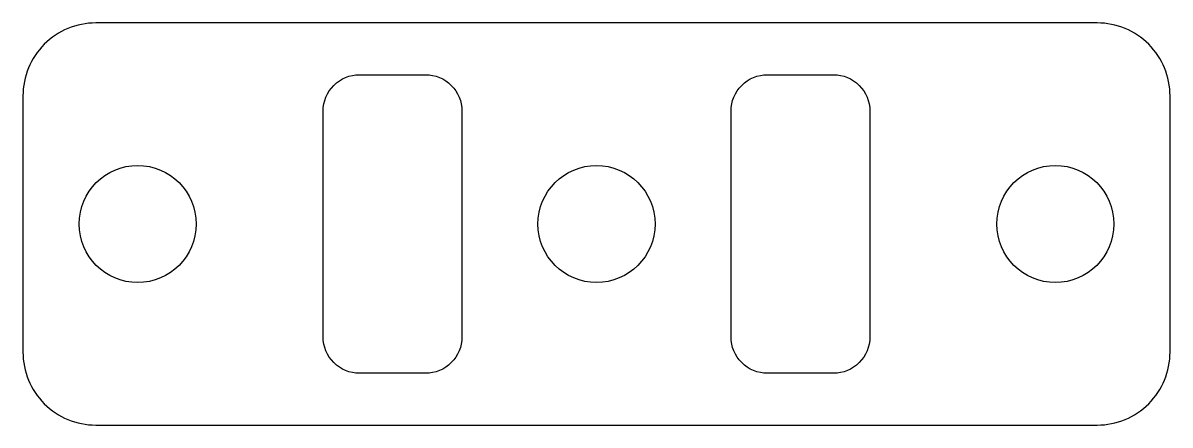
# Model space of a CAD drawing. Header units: inches. Extents: x -1.97 to 1.97, y -0.69 to 0.69.
import ezdxf

# ---------------------------------------------------------------- set-up
doc = ezdxf.new("R2010")
doc.units = ezdxf.units.IN
doc.header["$MEASUREMENT"] = 0

msp = doc.modelspace()

# ---------------------------------------------------------------- linework, layer by layer
for points in [[(-1.9685, 0.439), (-1.9685, -0.439, 0.414214), (-1.7185, -0.689), (1.7185, -0.689, 0.414214), (1.9685, -0.439), (1.9685, 0.439, 0.414214), (1.7185, 0.689), (-1.7185, 0.689, 0.414214)], [(-0.5868, 0.5118, -0.414214), (-0.4618, 0.3868), (-0.4618, -0.3868, -0.414214), (-0.5868, -0.5118), (-0.8132, -0.5118, -0.414214), (-0.9382, -0.3868), (-0.9382, 0.3868, -0.414214), (-0.8132, 0.5118)], [(0.4618, 0.3868, -0.414214), (0.5868, 0.5118), (0.8132, 0.5118, -0.414214), (0.9382, 0.3868), (0.9382, -0.3868, -0.414214), (0.8132, -0.5118), (0.5868, -0.5118, -0.414214), (0.4618, -0.3868)]]:
    msp.add_lwpolyline(points, format="xyb", close=True)
for centre in [(-1.5748, 0), (0, 0), (1.5748, 0)]:
    msp.add_circle(centre, 0.2008)

doc.saveas('drawing.dxf')
